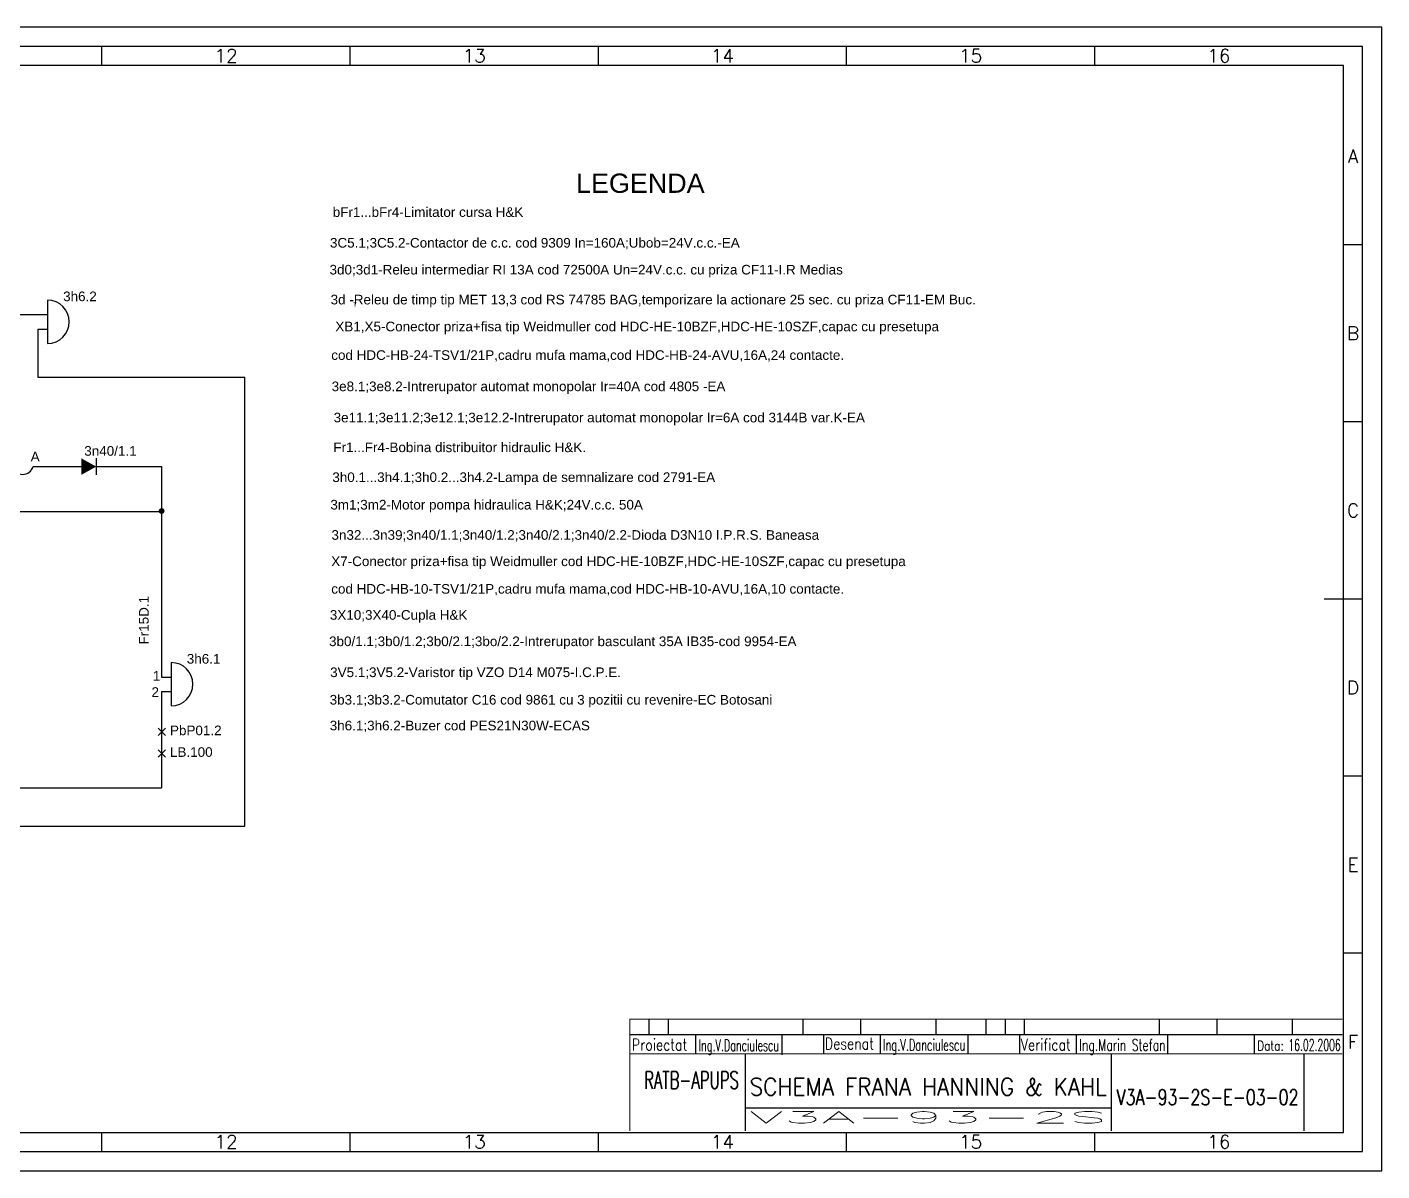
# Model space of a CAD drawing. Header units: millimetres. Extents: x 2595 to 3646, y 1354 to 1651.
# Drawn here: x 3294.5 to 3646.2, y 1354.2 to 1651.2 of the extents above; entities that cross this region are included whole.
import ezdxf
from ezdxf.enums import TextEntityAlignment as Align

# ---------------------------------------------------------------- set-up
doc = ezdxf.new("R2010")
doc.units = ezdxf.units.MM
doc.layers.add('INDICATOR', color=7, linetype='Continuous')
doc.styles.add('ISO', font='SIMPLEX.shx')
doc.styles.add('ROMANS', font='ROMANS.shx', dxfattribs={"width": 0.8})
doc.styles.get("Standard").update_dxf_attribs({"font": 'arial.ttf'})

# ---------------------------------------------------------------- blocks, each defined once
blk = doc.blocks.new('5A4')
at = {"color": 70}
for p, q in [((-976.57, 287), (-976.57, 292)), ((-912.14, 287), (-912.14, 292)), ((-847.71, 287), (-847.71, 292)), ((-783.28, 287), (-783.28, 292)), ((-718.85, 287), (-718.85, 292)), ((-654.42, 287), (-654.42, 292)), ((-589.99, 287), (-589.99, 292)), ((-525.56, 282.05), (-525.56, 292)), ((-461.13, 287), (-461.13, 292)), ((-396.7, 287), (-396.7, 292)), ((-332.27, 287), (-332.27, 292)), ((-267.84, 287), (-267.84, 292)), ((-203.41, 287), (-203.41, 292)), ((-138.98, 287), (-138.98, 292)), ((-74.55, 287), (-74.55, 292)), ((-1041, 240.5), (-1046, 240.5)), ((-5, 240.5), (-10, 240.5)), ((-1041, 194.5), (-1046, 194.5)), ((-5, 194.5), (-10, 194.5)), ((-1046, 148.5), (-1036, 148.5)), ((-1043.5, 148.5), (-1038.5, 151)), ((-1038.5, 146), (-1043.5, 148.5)), ((-1038.5, 151), (-1038.5, 146)), ((-15, 148.5), (-5, 148.5)), ((-1041, 102.5), (-1046, 102.5)), ((-5, 102.5), (-10, 102.5)), ((-1041, 56.5), (-1046, 56.5)), ((-5, 56.5), (-10, 56.5)), ((-525.5, 10), (-525.5, 15)), ((-528, 12.5), (-523, 12.5)), ((-525.5, 7.5), (-528, 12.5)), ((-523, 12.5), (-525.5, 7.5)), ((-976.57, 5), (-976.57, 10)), ((-912.14, 5), (-912.14, 10)), ((-847.71, 5), (-847.71, 10)), ((-783.28, 5), (-783.28, 10)), ((-718.85, 5), (-718.85, 10)), ((-654.42, 5), (-654.42, 10)), ((-589.99, 5), (-589.99, 10)), ((-589.99, 5), (-589.99, 10)), ((-575.5, 5), (-575.5, 10)), ((-565.5, 5), (-565.5, 10)), ((-555.5, 5), (-555.5, 10)), ((-545.5, 5), (-545.5, 10)), ((-535.5, 5), (-535.5, 10)), ((-525.5, 10), (-525.5, 5)), ((-515.5, 5), (-515.5, 10)), ((-505.5, 5), (-505.5, 10)), ((-495.5, 5), (-495.5, 10)), ((-485.5, 5), (-485.5, 10)), ((-475.5, 5), (-475.5, 10)), ((-461.13, 5), (-461.13, 10)), ((-461.13, 5), (-461.13, 10)), ((-396.7, 5), (-396.7, 10)), ((-332.27, 5), (-332.27, 10)), ((-267.84, 5), (-267.84, 10)), ((-203.41, 5), (-203.41, 10)), ((-138.98, 5), (-138.98, 10)), ((-74.55, 5), (-74.55, 10))]:
    blk.add_line(p, q, dxfattribs=at)
at = {"color": 240}
for points in [[(0, 0), (0, 297), (-1051, 297), (-1051, 0)], [(-5, 5), (-5, 292), (-1046, 292), (-1046, 5)]]:
    blk.add_lwpolyline(points, close=True, dxfattribs=at)
at = {"color": 70}
blk.add_lwpolyline([(-1041, 287), (-1041, 10), (-10, 10), (-10, 287)], close=True, dxfattribs=at)
at = {"color": 50, "style": 'ISO'}
for s, p in [('1', (-1008.78, 289.55)), ('2', (-944.36, 289.55)), ('3', (-879.92, 289.55)), ('4', (-815.49, 289.55)), ('5', (-751.07, 289.55)), ('6', (-686.63, 289.55)), ('7', (-622.21, 289.55)), ('8', (-557.77, 289.55)), ('9', (-493.35, 289.55)), ('10', (-428.92, 289.55)), ('11', (-364.49, 289.55)), ('12', (-300.06, 289.55)), ('13', (-235.63, 289.55)), ('14', (-171.19, 289.55)), ('15', (-106.77, 289.55)), ('16', (-42.34, 289.55)), ('A', (-1043.5, 263.5)), ('A', (-7.5, 263.5)), ('B', (-1043.5, 217.5)), ('B', (-7.5, 217.5)), ('C', (-1043.5, 171.5)), ('C', (-7.5, 171.5)), ('D', (-1043.5, 125.5)), ('D', (-7.5, 125.5)), ('E', (-1043.5, 79.5)), ('E', (-7.5, 79.5)), ('F', (-1043.5, 33.5)), ('F', (-7.5, 33.5)), ('1', (-1008.78, 7.55)), ('2', (-944.36, 7.55)), ('3', (-879.92, 7.55)), ('4', (-815.49, 7.55)), ('5', (-751.07, 7.55)), ('6', (-686.63, 7.55)), ('7', (-622.21, 7.55)), ('10', (-428.92, 7.55)), ('11', (-364.49, 7.55)), ('12', (-300.06, 7.55)), ('13', (-235.63, 7.55)), ('14', (-171.19, 7.55)), ('15', (-106.77, 7.55)), ('16', (-42.34, 7.55))]:
    blk.add_text(s, height=3.5, dxfattribs=at).set_placement(p, align=Align.MIDDLE)
blk = doc.blocks.new('indic-el')
at = {"layer": 'INDICATOR', "color": 1}
for p, q in [((-180, 25), (-180, 29)), ((-175, 25), (-175, 29)), ((-140, 25), (-140, 29)), ((-125, 25), (-125, 29)), ((-105.5, 25), (-105.5, 29)), ((-87.5, 25), (-87.5, 29)), ((-82.5, 25), (-82.5, 29)), ((-47.5, 25), (-47.5, 29)), ((-32.5, 25), (-32.5, 29)), ((-13, 25), (-13, 29)), ((-167.9, 20), (-167.9, 25)), ((-145.42, 19.8), (-145.42, 24.8)), ((-134.65, 20.08), (-134.65, 25.08)), ((-119.93, 20), (-119.93, 25)), ((-97.19, 20), (-97.19, 25)), ((-83.77, 20), (-83.77, 25)), ((-69.03, 20), (-69.03, 25)), ((-45.33, 20), (-45.33, 25)), ((-22.83, 20), (-22.83, 25)), ((-155, 6), (-60, 6))]:
    blk.add_line(p, q, dxfattribs=at)
at = {"layer": 'INDICATOR'}
blk.add_line((-92.5, 25), (-92.5, 29), dxfattribs=at)
at = {"layer": 'INDICATOR', "const_width": 0.3, "flags": 128}
for points in [[(0, 29), (-185, 29), (-185, 0)], [(0, 25), (-185, 25)], [(0, 20), (-185, 20)], [(-155, 0), (-155, 20)], [(-60, 0), (-60, 20)], [(-10, 0), (-10, 20)]]:
    blk.add_lwpolyline(points, dxfattribs=at)
at = {"layer": 'INDICATOR', "color": 1, "style": 'ROMANS', "width": 0.8}
for s, height, p in [('Proiectat', 3, (-184.48, 20.88)), ('Desenat', 3, (-134.37, 21.17)), ('Verificat', 3, (-83.49, 20.88)), ('Data:', 2.5, (-22.15, 20.88))]:
    blk.add_text(s, height=height, dxfattribs=at).set_placement(p)
at = {"layer": 'INDICATOR', "style": 'ROMANS', "width": 0.570908}
blk.add_text('RATB-APUPS', height=4.5, dxfattribs=at).set_placement((-181.28, 10.96), (-156.69, 10.96), align=Align.FIT)
at = {"layer": 'INDICATOR', "color": 1, "style": 'ROMANS'}
for tag, height, width, p, p2 in [('PROIECTAT', 3, 0.908325, (-167.12, 20.74), (-146.23, 20.74)), ('DESENAT', 3, 1.116423, (-119.25, 20.84), (-97.88, 20.84)), ('VERIFICAT', 3, 1.074468, (-68.34, 20.8), (-45.93, 20.8)), ('DATA', 3, 1.321041, (-14.04, 20.81), (-0.45, 20.81)), ('NUME_DESEN', 4.5, 2.080219, (-153.9, 9.22), (-61.18, 9.22)), ('NUMAR', 4, 2.383056, (-58.61, 6.76), (-11.4, 6.76)), ('ANS', 3, 11.421134, (-154.04, 2.01), (-61.04, 2.01))]:
    blk.add_attdef(tag, text='', height=height, dxfattribs=dict(at, width=width)).set_placement(p, p2, align=Align.FIT)

msp = doc.modelspace()

# ---------------------------------------------------------------- linework, layer by layer
at = {"color": 1}
for p, q in [((3299.82, 1580.29), (3299.82, 1569.04)), ((3299.82, 1580.29), (3299.82, 1569.04)), ((3265.73, 1576.54), (3297.32, 1576.54)), ((3265.73, 1576.54), (3297.32, 1576.54)), ((3297.32, 1576.54), (3299.82, 1576.54)), ((3297.32, 1576.54), (3299.82, 1576.54)), ((3297.32, 1572.79), (3297.32, 1560.29)), ((3297.32, 1572.79), (3299.82, 1572.79)), ((3297.32, 1572.79), (3297.32, 1560.29)), ((3297.32, 1572.79), (3299.82, 1572.79)), ((3297.32, 1560.29), (3351.01, 1560.29)), ((3297.32, 1560.29), (3351.01, 1560.29)), ((3351.01, 1443.68), (3351.01, 1560.29)), ((3351.01, 1443.68), (3351.01, 1560.29)), ((3296.05, 1537.07), (3299.81, 1537.07)), ((3296.05, 1537.07), (3299.81, 1537.07)), ((3299.81, 1537.07), (3308.67, 1537.07)), ((3299.81, 1537.07), (3308.67, 1537.07)), ((3312.3, 1537.07), (3329.42, 1537.07)), ((3312.3, 1537.07), (3329.42, 1537.07)), ((3329.42, 1537.07), (3329.42, 1525.41)), ((3329.42, 1537.07), (3329.42, 1525.41)), ((3289.18, 1525.41), (3329.42, 1525.41)), ((3289.18, 1525.41), (3329.42, 1525.41)), ((3329.42, 1525.41), (3329.42, 1511.75)), ((3329.42, 1525.41), (3329.42, 1511.75)), ((3329.42, 1511.75), (3329.42, 1482.43)), ((3329.42, 1511.75), (3329.42, 1482.43)), ((3331.92, 1486.18), (3331.92, 1474.93)), ((3331.92, 1486.18), (3331.92, 1474.93)), ((3329.42, 1482.43), (3331.92, 1482.43)), ((3329.42, 1482.43), (3331.92, 1482.43)), ((3329.42, 1478.68), (3329.42, 1453.68)), ((3329.42, 1478.68), (3331.92, 1478.68)), ((3329.42, 1478.68), (3329.42, 1453.68)), ((3329.42, 1478.68), (3331.92, 1478.68)), ((3330.41, 1469.17), (3328.53, 1467.21)), ((3330.41, 1469.17), (3328.53, 1467.21)), ((3330.39, 1467.23), (3328.55, 1469.15)), ((3330.39, 1467.23), (3328.55, 1469.15)), ((3330.41, 1463.55), (3328.53, 1461.58)), ((3330.41, 1463.55), (3328.53, 1461.58)), ((3330.39, 1461.6), (3328.55, 1463.52)), ((3330.39, 1461.6), (3328.55, 1463.52)), ((3205.24, 1453.68), (3329.42, 1453.68)), ((3205.24, 1453.68), (3329.42, 1453.68)), ((3268.71, 1443.68), (3351.01, 1443.68)), ((3268.71, 1443.68), (3351.01, 1443.68))]:
    msp.add_line(p, q, dxfattribs=at)
at = {"color": 1, "const_width": 0.24, "flags": 128}
msp.add_lwpolyline([(3312.2, 1537.07), (3308.67, 1539.03), (3308.67, 1535.11)], close=True, dxfattribs=at)
msp.add_lwpolyline([(3312.2, 1537.07), (3308.67, 1539.03), (3308.67, 1535.11)], close=True, dxfattribs=at)
at = {"color": 1, "flags": 128}
msp.add_lwpolyline([(3312.42, 1539.24), (3312.42, 1534.9)], dxfattribs=at)
msp.add_lwpolyline([(3312.42, 1539.24), (3312.42, 1534.9)], dxfattribs=at)
at = {"color": 1, "const_width": 0.75}
msp.add_lwpolyline([(3329.05, 1525.53, 1), (3329.8, 1525.53, 1)], format="xyb", close=True, dxfattribs=at)
msp.add_lwpolyline([(3329.05, 1525.53, 1), (3329.8, 1525.53, 1)], format="xyb", close=True, dxfattribs=at)
at = {"color": 1}
for centre, radius, start, end in [((3299.82, 1574.66), 5.62, 270, 90), ((3299.82, 1574.66), 5.62, 270, 90), ((3293.36, 1537.81), 2.79, 195.2379, 344.7552), ((3293.36, 1537.81), 2.79, 195.2379, 344.7552), ((3331.92, 1480.56), 5.62, 270, 90), ((3331.92, 1480.56), 5.62, 270, 90)]:
    msp.add_arc(centre, radius, start, end, dxfattribs=at)
msp.add_solid([(3312.2, 1537.08), (3308.68, 1535.16), (3308.66, 1538.98)], dxfattribs=at)
msp.add_solid([(3312.2, 1537.08), (3308.68, 1535.16), (3308.66, 1538.98)], dxfattribs=at)

# ---------------------------------------------------------------- block references
msp.add_blockref('5A4', (3646.2, 1354.19), dxfattribs=at)
msp.add_blockref('5A4', (3646.2, 1354.19), dxfattribs=at)
ref = msp.add_blockref('indic-el', (3635.96, 1364.57), dxfattribs=at)
ref.add_attrib('NUME_DESEN', 'SCHEMA FRANA HANNING & KAHL', dxfattribs={"layer": 'INDICATOR', "color": 1, "height": 4.5, "style": 'ROMANS', "width": 0.796843}).set_placement((3482.06, 1373.79), (3574.78, 1373.79), align=Align.FIT)
ref.add_attrib('ANS', 'V3A-93-2S', dxfattribs={"layer": 'INDICATOR', "color": 1, "height": 3, "style": 'ROMANS', "width": 3.518944}).set_placement((3481.93, 1366.58), (3574.93, 1366.58), align=Align.FIT)
ref.add_attrib('NUMAR', 'V3A-93-2S-E-03-02', dxfattribs={"layer": 'INDICATOR', "color": 1, "height": 4, "style": 'ROMANS', "width": 0.684635}).set_placement((3577.35, 1371.33), (3624.56, 1371.33), align=Align.FIT)
ref.add_attrib('DESENAT', 'Ing.V.Danciulescu', dxfattribs={"layer": 'INDICATOR', "color": 1, "height": 3, "style": 'ROMANS', "width": 0.566669}).set_placement((3516.71, 1385.41), (3538.08, 1385.41), align=Align.FIT)
ref.add_attrib('VERIFICAT', 'Ing.Marin Stefan', dxfattribs={"layer": 'INDICATOR', "color": 1, "height": 3, "style": 'ROMANS', "width": 0.612783}).set_placement((3567.63, 1385.37), (3590.04, 1385.37), align=Align.FIT)
ref.add_attrib('DATA', '16.02.2006', dxfattribs={"layer": 'INDICATOR', "color": 1, "height": 3, "style": 'ROMANS', "width": 0.537373}).set_placement((3621.92, 1385.38), (3635.51, 1385.38), align=Align.FIT)
ref.add_attrib('PROIECTAT', 'Ing.V.Danciulescu', dxfattribs={"layer": 'INDICATOR', "color": 1, "height": 3, "style": 'ROMANS', "width": 0.553941}).set_placement((3468.84, 1385.31), (3489.73, 1385.31), align=Align.FIT)
ref = msp.add_blockref('indic-el', (3635.96, 1364.57), dxfattribs=at)
ref.add_attrib('NUME_DESEN', 'SCHEMA FRANA HANNING & KAHL', dxfattribs={"layer": 'INDICATOR', "color": 1, "height": 4.5, "style": 'ROMANS', "width": 0.796843}).set_placement((3482.06, 1373.79), (3574.78, 1373.79), align=Align.FIT)
ref.add_attrib('ANS', 'V3A-93-2S', dxfattribs={"layer": 'INDICATOR', "color": 1, "height": 3, "style": 'ROMANS', "width": 3.518944}).set_placement((3481.93, 1366.58), (3574.93, 1366.58), align=Align.FIT)
ref.add_attrib('NUMAR', 'V3A-93-2S-E-03-02', dxfattribs={"layer": 'INDICATOR', "color": 1, "height": 4, "style": 'ROMANS', "width": 0.684635}).set_placement((3577.35, 1371.33), (3624.56, 1371.33), align=Align.FIT)
ref.add_attrib('DESENAT', 'Ing.V.Danciulescu', dxfattribs={"layer": 'INDICATOR', "color": 1, "height": 3, "style": 'ROMANS', "width": 0.566669}).set_placement((3516.71, 1385.41), (3538.08, 1385.41), align=Align.FIT)
ref.add_attrib('VERIFICAT', 'Ing.Marin Stefan', dxfattribs={"layer": 'INDICATOR', "color": 1, "height": 3, "style": 'ROMANS', "width": 0.612783}).set_placement((3567.63, 1385.37), (3590.04, 1385.37), align=Align.FIT)
ref.add_attrib('DATA', '16.02.2006', dxfattribs={"layer": 'INDICATOR', "color": 1, "height": 3, "style": 'ROMANS', "width": 0.537373}).set_placement((3621.92, 1385.38), (3635.51, 1385.38), align=Align.FIT)
ref.add_attrib('PROIECTAT', 'Ing.V.Danciulescu', dxfattribs={"layer": 'INDICATOR', "color": 1, "height": 3, "style": 'ROMANS', "width": 0.553941}).set_placement((3468.84, 1385.31), (3489.73, 1385.31), align=Align.FIT)

# ---------------------------------------------------------------- texts
at = {"color": 3}
msp.add_text('LEGENDA', height=5, dxfattribs=at).set_placement((3437, 1608.15))
msp.add_text('LEGENDA', height=5, dxfattribs=at).set_placement((3437, 1608.15))
at = {"color": 1}
for s, height, p in [('bFr1...bFr4-Limitator cursa H&K', 2.5, (3373.84, 1601.9)), ('bFr1...bFr4-Limitator cursa H&K', 2.5, (3373.84, 1601.9)), ('3C5.1;3C5.2-Contactor de c.c. cod 9309 In=160A;Ubob=24V.c.c.-EA', 2.5, (3373.12, 1593.93)), ('3C5.1;3C5.2-Contactor de c.c. cod 9309 In=160A;Ubob=24V.c.c.-EA', 2.5, (3373.12, 1593.93)), ('3d0;3d1-Releu intermediar RI 13A cod 72500A Un=24V.c.c. cu priza CF11-I.R Medias', 2.5, (3373.01, 1586.95)), ('3d0;3d1-Releu intermediar RI 13A cod 72500A Un=24V.c.c. cu priza CF11-I.R Medias', 2.5, (3373.01, 1586.95)), ('3h6.2', 2.5, (3303.85, 1580.02)), ('3h6.2', 2.5, (3303.85, 1580.02)), ('3d -Releu de timp tip MET 13,3 cod RS 74785 BAG,temporizare la actionare 25 sec. cu priza CF11-EM Buc.', 2.5, (3373.29, 1579.18)), ('3d -Releu de timp tip MET 13,3 cod RS 74785 BAG,temporizare la actionare 25 sec. cu priza CF11-EM Buc.', 2.5, (3373.29, 1579.18)), ('T', 1.25, (3379.08, 1578.57)), ('T', 1.25, (3379.08, 1578.57)), ('XB1,X5-Conector priza+fisa tip Weidmuller cod HDC-HE-10BZF,HDC-HE-10SZF,capac cu presetupa', 2.5, (3374.52, 1572.19)), ('XB1,X5-Conector priza+fisa tip Weidmuller cod HDC-HE-10BZF,HDC-HE-10SZF,capac cu presetupa', 2.5, (3374.52, 1572.19)), ('cod HDC-HB-24-TSV1/21P,cadru mufa mama,cod HDC-HB-24-AVU,16A,24 contacte.', 2.5, (3373.45, 1564.77)), ('cod HDC-HB-24-TSV1/21P,cadru mufa mama,cod HDC-HB-24-AVU,16A,24 contacte.', 2.5, (3373.45, 1564.77)), ('3e8.1;3e8.2-Intrerupator automat monopolar Ir=40A cod 4805 -EA', 2.5, (3373.56, 1556.65)), ('3e8.1;3e8.2-Intrerupator automat monopolar Ir=40A cod 4805 -EA', 2.5, (3373.56, 1556.65)), ('3e11.1;3e11.2;3e12.1;3e12.2-Intrerupator automat monopolar Ir=6A cod 3144B var.K-EA', 2.5, (3374.07, 1548.55)), ('3e11.1;3e11.2;3e12.1;3e12.2-Intrerupator automat monopolar Ir=6A cod 3144B var.K-EA', 2.5, (3374.07, 1548.55)), ('A', 2.5, (3295.43, 1538.42)), ('A', 2.5, (3295.43, 1538.42)), ('3n40/1.1', 2.5, (3309.34, 1539.89)), ('3n40/1.1', 2.5, (3309.34, 1539.89)), ('Fr1...Fr4-Bobina distribuitor hidraulic H&K.', 2.5, (3374.01, 1540.82)), ('Fr1...Fr4-Bobina distribuitor hidraulic H&K.', 2.5, (3374.01, 1540.82)), ('3h0.1...3h4.1;3h0.2...3h4.2-Lampa de semnalizare cod 2791-EA', 2.5, (3373.73, 1533.06)), ('3h0.1...3h4.1;3h0.2...3h4.2-Lampa de semnalizare cod 2791-EA', 2.5, (3373.73, 1533.06)), ('3m1;3m2-Motor pompa hidraulica H&K;24V.c.c. 50A', 2.5, (3373.22, 1525.92)), ('3m1;3m2-Motor pompa hidraulica H&K;24V.c.c. 50A', 2.5, (3373.22, 1525.92)), ('3n32...3n39;3n40/1.1;3n40/1.2;3n40/2.1;3n40/2.2-Dioda D3N10 I.P.R.S. Baneasa', 2.5, (3373.51, 1518.06)), ('3n32...3n39;3n40/1.1;3n40/1.2;3n40/2.1;3n40/2.2-Dioda D3N10 I.P.R.S. Baneasa', 2.5, (3373.51, 1518.06)), ('X7-Conector priza+fisa tip Weidmuller cod HDC-HE-10BZF,HDC-HE-10SZF,capac cu presetupa', 2.5, (3373.45, 1511.23)), ('X7-Conector priza+fisa tip Weidmuller cod HDC-HE-10BZF,HDC-HE-10SZF,capac cu presetupa', 2.5, (3373.45, 1511.23)), ('cod HDC-HB-10-TSV1/21P,cadru mufa mama,cod HDC-HB-10-AVU,16A,10 contacte.', 2.5, (3373.45, 1504.07)), ('cod HDC-HB-10-TSV1/21P,cadru mufa mama,cod HDC-HB-10-AVU,16A,10 contacte.', 2.5, (3373.45, 1504.07)), ('3X10;3X40-Cupla H&K', 2.5, (3373.09, 1497.3)), ('3X10;3X40-Cupla H&K', 2.5, (3373.09, 1497.3)), ('3b0/1.1;3b0/1.2;3b0/2.1;3bo/2.2-Intrerupator basculant 35A IB35-cod 9954-EA', 2.5, (3372.88, 1490.45)), ('3b0/1.1;3b0/1.2;3b0/2.1;3bo/2.2-Intrerupator basculant 35A IB35-cod 9954-EA', 2.5, (3372.88, 1490.45)), ('3h6.1', 2.5, (3335.95, 1485.91)), ('3h6.1', 2.5, (3335.95, 1485.91)), ('3V5.1;3V5.2-Varistor tip VZO D14 M075-I.C.P.E.', 2.5, (3373.17, 1482.41)), ('3V5.1;3V5.2-Varistor tip VZO D14 M075-I.C.P.E.', 2.5, (3373.17, 1482.41)), ('1', 2.5, (3327.13, 1481.49)), ('1', 2.5, (3327.13, 1481.49)), ('2', 2.5, (3326.79, 1477.27)), ('2', 2.5, (3326.79, 1477.27)), ('3b3.1;3b3.2-Comutator C16 cod 9861 cu 3 pozitii cu revenire-EC Botosani', 2.5, (3373.04, 1475.28)), ('3b3.1;3b3.2-Comutator C16 cod 9861 cu 3 pozitii cu revenire-EC Botosani', 2.5, (3373.04, 1475.28)), ('3h6.1;3h6.2-Buzer cod PES21N30W-ECAS', 2.5, (3373.06, 1468.58)), ('3h6.1;3h6.2-Buzer cod PES21N30W-ECAS', 2.5, (3373.06, 1468.58)), ('PbP01.2', 2.5, (3331.59, 1467.32)), ('PbP01.2', 2.5, (3331.59, 1467.32)), ('LB.100', 2.5, (3331.59, 1461.7)), ('LB.100', 2.5, (3331.59, 1461.7))]:
    msp.add_text(s, height=height, dxfattribs=at).set_placement(p)
msp.add_text('Fr15D.1', height=2.5, rotation=90, dxfattribs=at).set_placement((3326.06, 1490.87))
msp.add_text('Fr15D.1', height=2.5, rotation=90, dxfattribs=at).set_placement((3326.06, 1490.87))

doc.saveas('drawing.dxf')
